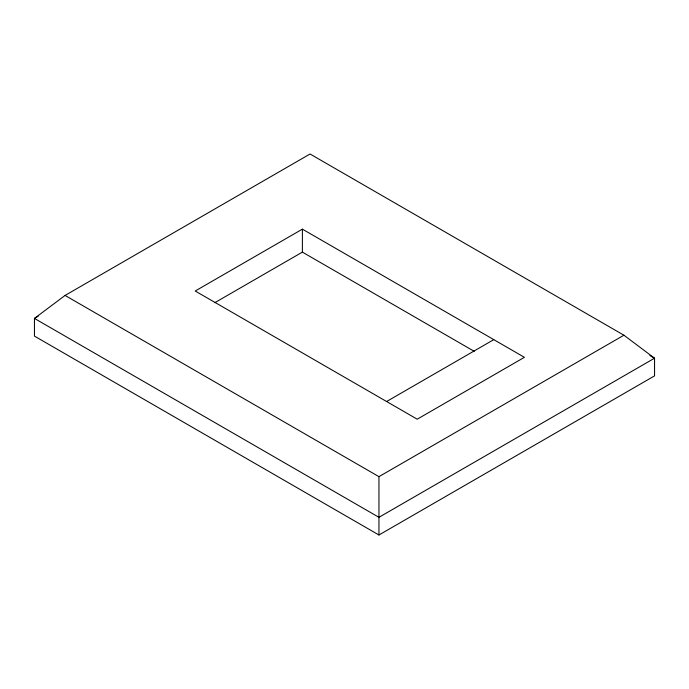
<?xml version="1.0" encoding="UTF-8"?>
<svg xmlns="http://www.w3.org/2000/svg" width="689" height="689" viewBox="0 0 689 689"><rect width="100%" height="100%" fill="white"/><g stroke="black" fill="none" stroke-linecap="round" stroke-linejoin="round"><path stroke-width="1.03" d="M65.076 295.435L34.45 318.421L34.45 336.103L378.95 535L654.55 375.884L654.55 358.202L623.924 335.216L310.05 154L65.076 295.435L378.95 476.659L623.924 335.216M38.171 316.268L34.45 318.421L378.95 517.318L654.55 358.202L649.891 355.515M302.393 229.144L195.22 291.016L417.224 419.196L524.407 357.315L302.393 229.144L302.393 252.122L474.247 351.338M214.787 302.704L302.393 252.122M386.607 401.515L493.78 339.634M378.95 476.659L378.95 535"/></g></svg>
